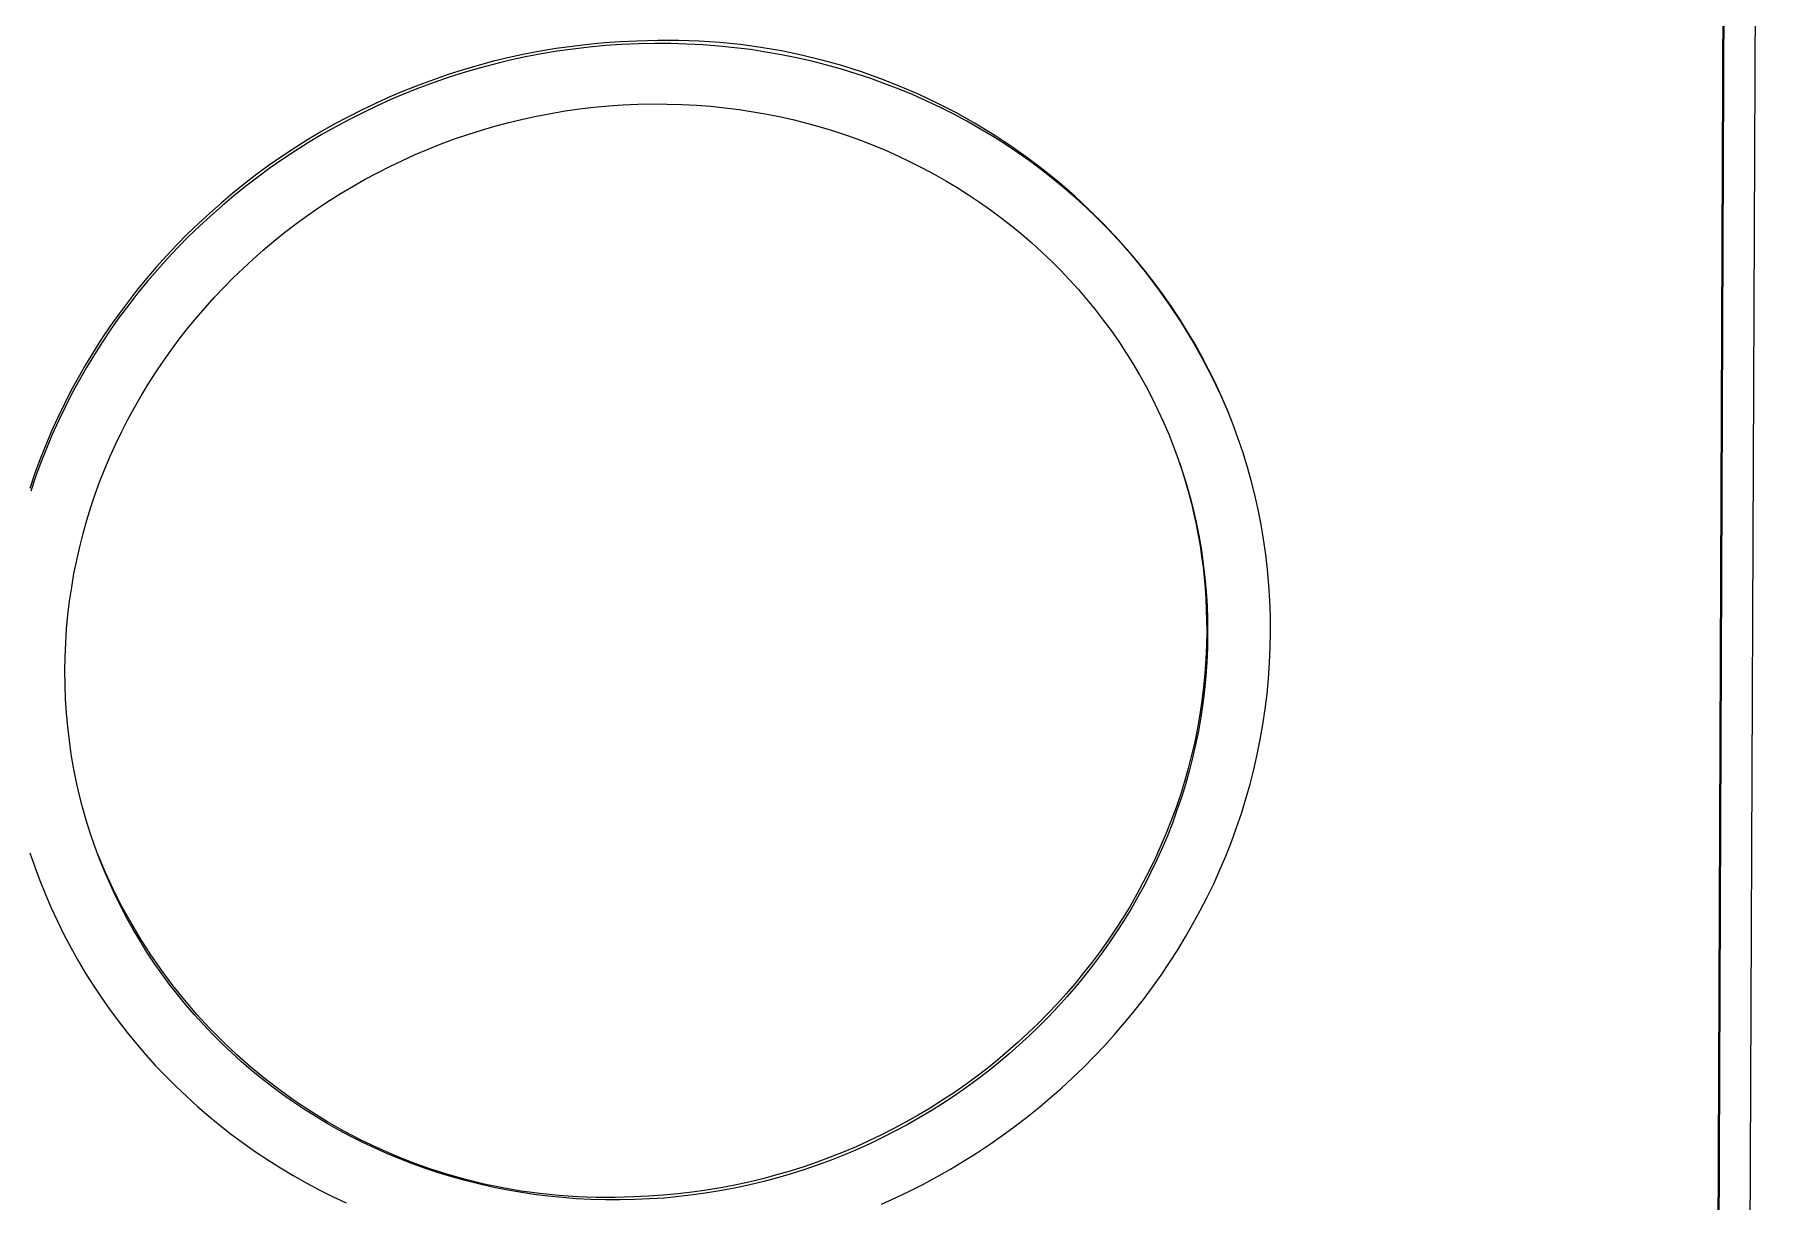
# Model space of a CAD drawing. Header units: millimetres. Extents: x -962 to 3068, y -237 to 2578.
# Drawn here: x 228.29 to 242.54, y 457.62 to 467.25 of the extents above; entities that cross this region are included whole.
import ezdxf

# ---------------------------------------------------------------- set-up
doc = ezdxf.new("R2010")
doc.units = ezdxf.units.MM
doc.header["$MEASUREMENT"] = 0
doc.layers.add('Utwórz2D linie widoczne', color=7, linetype='Continuous', true_color=0x000000)

msp = doc.modelspace()

# ---------------------------------------------------------------- linework, layer by layer
at = {"layer": 'Utwórz2D linie widoczne'}
for p, q in [((242.429, 453.698), (242.544, 481.574)), ((242.275, 481.315), (242.162, 453.96)), ((242.283, 481.316), (242.171, 453.937)), ((232.856, 467.164), (232.724, 467.148)), ((232.99, 467.176), (232.856, 467.164)), ((232.998, 467.154), (232.865, 467.141)), ((233.124, 467.185), (232.99, 467.176)), ((233.132, 467.163), (232.998, 467.154)), ((233.259, 467.191), (233.124, 467.185)), ((233.268, 467.169), (233.132, 467.163)), ((233.43, 467.197), (233.259, 467.191)), ((233.403, 467.172), (233.268, 467.169)), ((233.537, 467.171), (233.403, 467.172)), ((233.601, 467.197), (233.43, 467.197)), ((233.671, 467.167), (233.537, 467.171)), ((233.772, 467.191), (233.601, 467.197)), ((233.803, 467.16), (233.671, 467.167)), ((233.942, 467.18), (233.772, 467.191)), ((233.935, 467.15), (233.803, 467.16)), ((234.065, 467.137), (233.935, 467.15)), ((234.112, 467.163), (233.942, 467.18)), ((234.282, 467.139), (234.112, 467.163)), ((232.076, 467.025), (231.95, 466.991)), ((232.204, 467.055), (232.076, 467.025)), ((232.212, 467.033), (232.084, 467.002)), ((232.332, 467.083), (232.204, 467.055)), ((232.34, 467.061), (232.212, 467.033)), ((232.462, 467.108), (232.332, 467.083)), ((232.47, 467.085), (232.34, 467.061)), ((232.592, 467.129), (232.462, 467.108)), ((232.6, 467.107), (232.47, 467.085)), ((232.724, 467.148), (232.592, 467.129)), ((232.732, 467.126), (232.6, 467.107)), ((232.865, 467.141), (232.732, 467.126)), ((234.195, 467.121), (234.065, 467.137)), ((234.323, 467.101), (234.195, 467.121)), ((234.45, 467.11), (234.282, 467.139)), ((234.45, 467.079), (234.323, 467.101)), ((234.617, 467.076), (234.45, 467.11)), ((234.576, 467.053), (234.45, 467.079)), ((234.701, 467.025), (234.576, 467.053)), ((234.784, 467.035), (234.617, 467.076)), ((234.824, 466.994), (234.701, 467.025)), ((234.948, 466.989), (234.784, 467.035)), ((231.579, 466.873), (231.458, 466.829)), ((231.701, 466.915), (231.579, 466.873)), ((231.709, 466.893), (231.587, 466.851)), ((231.825, 466.955), (231.701, 466.915)), ((231.833, 466.932), (231.709, 466.893)), ((231.95, 466.991), (231.825, 466.955)), ((231.958, 466.969), (231.833, 466.932)), ((232.084, 467.002), (231.958, 466.969)), ((234.947, 466.959), (234.824, 466.994)), ((235.067, 466.922), (234.947, 466.959)), ((235.111, 466.938), (234.948, 466.989)), ((235.187, 466.883), (235.067, 466.922)), ((235.272, 466.881), (235.111, 466.938)), ((235.305, 466.84), (235.187, 466.883)), ((235.431, 466.818), (235.272, 466.881)), ((231.22, 466.731), (231.103, 466.678)), ((231.338, 466.781), (231.22, 466.731)), ((231.346, 466.759), (231.228, 466.709)), ((231.458, 466.829), (231.338, 466.781)), ((231.466, 466.806), (231.346, 466.759)), ((231.587, 466.851), (231.466, 466.806)), ((235.422, 466.795), (235.305, 466.84)), ((235.537, 466.747), (235.422, 466.795)), ((235.588, 466.75), (235.431, 466.818)), ((235.65, 466.697), (235.537, 466.747)), ((235.742, 466.677), (235.588, 466.75)), ((230.987, 466.623), (230.874, 466.565)), ((230.996, 466.601), (230.882, 466.543)), ((231.103, 466.678), (230.987, 466.623)), ((231.111, 466.656), (230.996, 466.601)), ((231.228, 466.709), (231.111, 466.656)), ((232.431, 466.573), (232.548, 466.595)), ((232.548, 466.595), (232.666, 466.615)), ((232.666, 466.615), (232.784, 466.632)), ((232.784, 466.632), (232.904, 466.646)), ((232.904, 466.646), (233.024, 466.657)), ((233.024, 466.657), (233.145, 466.665)), ((233.145, 466.665), (233.267, 466.67)), ((233.267, 466.67), (233.388, 466.673)), ((233.388, 466.673), (233.509, 466.672)), ((233.509, 466.672), (233.63, 466.669)), ((233.63, 466.669), (233.749, 466.663)), ((233.749, 466.663), (233.867, 466.654)), ((233.867, 466.654), (233.985, 466.642)), ((233.985, 466.642), (234.101, 466.627)), ((234.101, 466.627), (234.217, 466.609)), ((234.217, 466.609), (234.332, 466.589)), ((234.332, 466.589), (234.445, 466.566)), ((235.762, 466.644), (235.65, 466.697)), ((235.894, 466.599), (235.742, 466.677)), ((235.872, 466.588), (235.762, 466.644)), ((235.981, 466.53), (235.872, 466.588)), ((236.043, 466.515), (235.894, 466.599)), ((230.651, 466.442), (230.542, 466.377)), ((230.761, 466.505), (230.651, 466.442)), ((230.769, 466.482), (230.659, 466.42)), ((230.874, 466.565), (230.761, 466.505)), ((230.882, 466.543), (230.769, 466.482)), ((231.863, 466.422), (231.975, 466.457)), ((231.975, 466.457), (232.087, 466.49)), ((232.087, 466.49), (232.201, 466.52)), ((232.201, 466.52), (232.316, 466.548)), ((232.316, 466.548), (232.431, 466.573)), ((234.445, 466.566), (234.557, 466.541)), ((234.557, 466.541), (234.669, 466.512)), ((234.669, 466.512), (234.779, 466.482)), ((234.779, 466.482), (234.888, 466.448)), ((234.888, 466.448), (234.995, 466.413)), ((236.088, 466.469), (235.981, 466.53)), ((236.189, 466.426), (236.043, 466.515)), ((236.193, 466.406), (236.088, 466.469)), ((230.434, 466.309), (230.329, 466.239)), ((230.542, 466.377), (230.434, 466.309)), ((230.55, 466.354), (230.442, 466.287)), ((230.659, 466.42), (230.55, 466.354)), ((231.429, 466.256), (231.536, 466.301)), ((231.536, 466.301), (231.644, 466.344)), ((231.644, 466.344), (231.753, 466.384)), ((231.753, 466.384), (231.863, 466.422)), ((234.995, 466.413), (235.102, 466.374)), ((235.102, 466.374), (235.207, 466.334)), ((235.207, 466.334), (235.31, 466.291)), ((236.332, 466.333), (236.189, 466.426)), ((236.296, 466.341), (236.193, 466.406)), ((236.398, 466.273), (236.296, 466.341)), ((236.472, 466.235), (236.332, 466.333)), ((230.225, 466.167), (230.123, 466.093)), ((230.329, 466.239), (230.225, 466.167)), ((230.337, 466.217), (230.233, 466.145)), ((230.442, 466.287), (230.337, 466.217)), ((231.118, 466.106), (231.22, 466.158)), ((231.22, 466.158), (231.324, 466.208)), ((231.324, 466.208), (231.429, 466.256)), ((235.31, 466.291), (235.412, 466.245)), ((235.412, 466.245), (235.513, 466.197)), ((235.513, 466.197), (235.613, 466.147)), ((236.497, 466.203), (236.398, 466.273)), ((236.608, 466.132), (236.472, 466.235)), ((236.595, 466.13), (236.497, 466.203)), ((230.023, 466.016), (229.925, 465.937)), ((230.123, 466.093), (230.023, 466.016)), ((230.131, 466.07), (230.031, 465.994)), ((230.233, 466.145), (230.131, 466.07)), ((230.917, 465.995), (231.016, 466.052)), ((231.016, 466.052), (231.118, 466.106)), ((235.613, 466.147), (235.71, 466.095)), ((235.71, 466.095), (235.807, 466.04)), ((235.807, 466.04), (235.901, 465.983)), ((236.691, 466.056), (236.595, 466.13)), ((236.741, 466.024), (236.608, 466.132)), ((236.784, 465.979), (236.691, 466.056)), ((236.87, 465.912), (236.741, 466.024)), ((229.925, 465.937), (229.829, 465.856)), ((229.933, 465.915), (229.837, 465.834)), ((230.031, 465.994), (229.933, 465.915)), ((230.627, 465.813), (230.722, 465.876)), ((230.722, 465.876), (230.819, 465.937)), ((230.819, 465.937), (230.917, 465.995)), ((235.901, 465.983), (235.994, 465.924)), ((235.994, 465.924), (236.086, 465.863)), ((236.876, 465.9), (236.784, 465.979)), ((236.995, 465.795), (236.87, 465.912)), ((236.966, 465.818), (236.876, 465.9)), ((229.735, 465.773), (229.642, 465.688)), ((229.743, 465.751), (229.65, 465.666)), ((229.829, 465.856), (229.735, 465.773)), ((229.837, 465.834), (229.743, 465.751)), ((230.442, 465.681), (230.533, 465.748)), ((230.533, 465.748), (230.627, 465.813)), ((236.086, 465.863), (236.176, 465.8)), ((236.176, 465.8), (236.264, 465.735)), ((236.264, 465.735), (236.35, 465.668)), ((237.053, 465.735), (236.966, 465.818)), ((237.116, 465.675), (236.995, 465.795)), ((237.138, 465.65), (237.053, 465.735)), ((229.552, 465.601), (229.464, 465.512)), ((229.642, 465.688), (229.552, 465.601)), ((229.65, 465.666), (229.56, 465.579)), ((230.263, 465.541), (230.352, 465.612)), ((230.352, 465.612), (230.442, 465.681)), ((236.35, 465.668), (236.434, 465.598)), ((236.434, 465.598), (236.517, 465.527)), ((237.233, 465.55), (237.116, 465.675)), ((237.221, 465.562), (237.138, 465.65)), ((229.464, 465.512), (229.378, 465.421)), ((229.472, 465.49), (229.387, 465.399)), ((229.56, 465.579), (229.472, 465.49)), ((230.092, 465.393), (230.176, 465.468)), ((230.176, 465.468), (230.263, 465.541)), ((236.517, 465.527), (236.597, 465.454)), ((236.597, 465.454), (236.676, 465.379)), ((237.302, 465.473), (237.221, 465.562)), ((237.346, 465.421), (237.233, 465.55)), ((237.381, 465.382), (237.302, 465.473)), ((229.295, 465.329), (229.213, 465.234)), ((229.303, 465.306), (229.221, 465.211)), ((229.378, 465.421), (229.295, 465.329)), ((229.387, 465.399), (229.303, 465.306)), ((229.927, 465.238), (230.009, 465.317)), ((230.009, 465.317), (230.092, 465.393)), ((236.676, 465.379), (236.753, 465.302)), ((236.753, 465.302), (236.828, 465.223)), ((237.454, 465.289), (237.346, 465.421)), ((237.457, 465.288), (237.381, 465.382)), ((229.213, 465.234), (229.134, 465.137)), ((229.221, 465.211), (229.142, 465.115)), ((229.771, 465.076), (229.848, 465.158)), ((229.848, 465.158), (229.927, 465.238)), ((236.828, 465.223), (236.901, 465.143)), ((237.557, 465.153), (237.454, 465.289)), ((237.531, 465.193), (237.457, 465.288)), ((237.602, 465.096), (237.531, 465.193)), ((229.058, 465.039), (228.983, 464.939)), ((229.066, 465.017), (228.991, 464.917)), ((229.134, 465.137), (229.058, 465.039)), ((229.142, 465.115), (229.066, 465.017)), ((229.696, 464.993), (229.771, 465.076)), ((236.901, 465.143), (236.971, 465.061)), ((236.971, 465.061), (237.04, 464.977)), ((237.656, 465.014), (237.557, 465.153)), ((237.671, 464.998), (237.602, 465.096)), ((237.75, 464.871), (237.656, 465.014)), ((228.983, 464.939), (228.911, 464.838)), ((228.991, 464.917), (228.919, 464.815)), ((229.551, 464.82), (229.622, 464.907)), ((229.622, 464.907), (229.696, 464.993)), ((237.04, 464.977), (237.106, 464.891)), ((237.106, 464.891), (237.171, 464.804)), ((237.738, 464.897), (237.671, 464.998)), ((237.802, 464.795), (237.738, 464.897)), ((237.839, 464.725), (237.75, 464.871)), ((228.842, 464.735), (228.774, 464.63)), ((228.911, 464.838), (228.842, 464.735)), ((228.919, 464.815), (228.85, 464.712)), ((229.415, 464.642), (229.482, 464.732)), ((229.482, 464.732), (229.551, 464.82)), ((237.171, 464.804), (237.233, 464.715)), ((237.863, 464.691), (237.802, 464.795)), ((228.774, 464.63), (228.71, 464.523)), ((228.782, 464.607), (228.718, 464.501)), ((228.85, 464.712), (228.782, 464.607)), ((229.35, 464.55), (229.415, 464.642)), ((237.233, 464.715), (237.293, 464.624)), ((237.293, 464.624), (237.35, 464.532)), ((237.923, 464.576), (237.839, 464.725)), ((237.922, 464.586), (237.863, 464.691)), ((237.978, 464.479), (237.922, 464.586)), ((228.71, 464.523), (228.648, 464.415)), ((228.718, 464.501), (228.656, 464.393)), ((229.227, 464.363), (229.287, 464.457)), ((229.287, 464.457), (229.35, 464.55)), ((237.35, 464.532), (237.406, 464.439)), ((238.002, 464.425), (237.923, 464.576)), ((238.031, 464.37), (237.978, 464.479)), ((228.589, 464.306), (228.532, 464.195)), ((228.648, 464.415), (228.589, 464.306)), ((228.656, 464.393), (228.597, 464.284)), ((229.169, 464.267), (229.227, 464.363)), ((237.406, 464.439), (237.459, 464.344)), ((237.459, 464.344), (237.509, 464.247)), ((238.076, 464.271), (238.002, 464.425)), ((238.082, 464.26), (238.031, 464.37)), ((228.532, 464.195), (228.478, 464.083)), ((228.54, 464.173), (228.486, 464.061)), ((228.597, 464.284), (228.54, 464.173)), ((229.059, 464.072), (229.113, 464.17)), ((229.113, 464.17), (229.169, 464.267)), ((237.509, 464.247), (237.557, 464.149)), ((238.144, 464.114), (238.076, 464.271)), ((238.13, 464.148), (238.082, 464.26)), ((228.478, 464.083), (228.426, 463.97)), ((228.486, 464.061), (228.434, 463.947)), ((229.008, 463.972), (229.059, 464.072)), ((237.557, 464.149), (237.603, 464.05)), ((237.603, 464.05), (237.646, 463.95)), ((238.175, 464.035), (238.13, 464.148)), ((238.217, 463.921), (238.175, 464.035)), ((228.426, 463.97), (228.378, 463.855)), ((228.434, 463.947), (228.386, 463.832)), ((228.913, 463.769), (228.959, 463.871)), ((228.959, 463.871), (229.008, 463.972)), ((237.646, 463.95), (237.686, 463.848)), ((238.256, 463.805), (238.217, 463.921)), ((228.332, 463.739), (228.289, 463.621)), ((228.378, 463.855), (228.332, 463.739)), ((228.386, 463.832), (228.34, 463.716)), ((228.87, 463.665), (228.913, 463.769)), ((237.686, 463.848), (237.724, 463.745)), ((237.724, 463.745), (237.76, 463.64)), ((238.292, 463.687), (238.256, 463.805)), ((228.289, 463.621), (228.249, 463.503)), ((228.297, 463.599), (228.257, 463.481)), ((228.34, 463.716), (228.297, 463.599)), ((228.828, 463.561), (228.87, 463.665)), ((237.734, 463.715), (237.761, 463.631)), ((237.76, 463.64), (237.793, 463.535)), ((237.761, 463.631), (237.787, 463.547)), ((238.326, 463.569), (238.292, 463.687)), ((228.754, 463.348), (228.79, 463.455)), ((228.79, 463.455), (228.828, 463.561)), ((237.787, 463.547), (237.811, 463.462)), ((237.793, 463.535), (237.823, 463.428)), ((237.811, 463.462), (237.833, 463.377)), ((238.356, 463.449), (238.326, 463.569)), ((238.383, 463.328), (238.356, 463.449)), ((228.72, 463.24), (228.754, 463.348)), ((237.823, 463.428), (237.85, 463.32)), ((237.833, 463.377), (237.854, 463.291)), ((237.85, 463.32), (237.874, 463.211)), ((238.408, 463.206), (238.383, 463.328)), ((228.69, 463.132), (228.72, 463.24)), ((237.854, 463.291), (237.872, 463.204)), ((237.872, 463.204), (237.889, 463.117)), ((237.874, 463.211), (237.896, 463.101)), ((238.429, 463.083), (238.408, 463.206)), ((228.637, 462.911), (228.662, 463.022)), ((228.662, 463.022), (228.69, 463.132)), ((237.889, 463.117), (237.904, 463.03)), ((237.896, 463.101), (237.915, 462.99)), ((237.904, 463.03), (237.917, 462.942)), ((238.446, 462.958), (238.429, 463.083)), ((228.614, 462.8), (228.637, 462.911)), ((237.915, 462.99), (237.931, 462.878)), ((237.917, 462.942), (237.929, 462.855)), ((237.931, 462.878), (237.944, 462.765)), ((238.461, 462.833), (238.446, 462.958)), ((228.595, 462.688), (228.614, 462.8)), ((237.929, 462.855), (237.938, 462.767)), ((237.938, 462.767), (237.946, 462.679)), ((237.944, 462.765), (237.954, 462.651)), ((238.472, 462.706), (238.461, 462.833)), ((228.578, 462.574), (228.595, 462.688)), ((237.946, 462.679), (237.952, 462.591)), ((237.952, 462.591), (237.956, 462.502)), ((237.954, 462.651), (237.962, 462.536)), ((238.48, 462.579), (238.472, 462.706)), ((228.553, 462.346), (228.564, 462.46)), ((228.564, 462.46), (228.578, 462.574)), ((237.956, 462.502), (237.958, 462.414)), ((237.962, 462.536), (237.966, 462.42)), ((238.485, 462.45), (238.48, 462.579)), ((238.486, 462.321), (238.485, 462.45)), ((228.546, 462.23), (228.553, 462.346)), ((237.959, 462.326), (237.957, 462.21)), ((237.958, 462.414), (237.959, 462.326)), ((237.967, 462.304), (237.965, 462.187)), ((237.966, 462.42), (237.967, 462.304)), ((238.484, 462.192), (238.486, 462.321)), ((228.541, 462.114), (228.546, 462.23)), ((237.957, 462.21), (237.952, 462.094)), ((237.965, 462.187), (237.96, 462.071)), ((238.478, 462.063), (238.484, 462.192)), ((228.539, 461.998), (228.541, 462.114)), ((237.952, 462.094), (237.944, 461.978)), ((237.96, 462.071), (237.952, 461.956)), ((238.469, 461.935), (238.478, 462.063)), ((228.54, 461.881), (228.539, 461.998)), ((228.545, 461.765), (228.54, 461.881)), ((237.944, 461.978), (237.933, 461.864)), ((237.952, 461.956), (237.941, 461.841)), ((238.457, 461.808), (238.469, 461.935)), ((228.552, 461.651), (228.545, 461.765)), ((237.919, 461.75), (237.902, 461.637)), ((237.933, 461.864), (237.919, 461.75)), ((237.941, 461.841), (237.927, 461.728)), ((238.442, 461.681), (238.457, 461.808)), ((228.562, 461.537), (228.552, 461.651)), ((237.902, 461.637), (237.882, 461.525)), ((237.91, 461.615), (237.891, 461.502)), ((237.927, 461.728), (237.91, 461.615)), ((238.423, 461.556), (238.442, 461.681)), ((228.576, 461.424), (228.562, 461.537)), ((237.882, 461.525), (237.86, 461.413)), ((237.891, 461.502), (237.868, 461.391)), ((238.401, 461.431), (238.423, 461.556)), ((228.592, 461.312), (228.576, 461.424)), ((228.611, 461.201), (228.592, 461.312)), ((237.86, 461.413), (237.835, 461.303)), ((237.868, 461.391), (237.843, 461.28)), ((238.348, 461.185), (238.376, 461.307)), ((238.376, 461.307), (238.401, 461.431)), ((228.633, 461.091), (228.611, 461.201)), ((237.806, 461.193), (237.776, 461.085)), ((237.815, 461.171), (237.784, 461.062)), ((237.835, 461.303), (237.806, 461.193)), ((237.843, 461.28), (237.815, 461.171)), ((238.317, 461.063), (238.348, 461.185)), ((228.658, 460.982), (228.633, 461.091)), ((237.776, 461.085), (237.742, 460.977)), ((237.784, 461.062), (237.751, 460.955)), ((238.283, 460.942), (238.317, 461.063)), ((228.685, 460.874), (228.658, 460.982)), ((237.742, 460.977), (237.706, 460.87)), ((237.751, 460.955), (237.714, 460.848)), ((238.246, 460.823), (238.283, 460.942)), ((228.715, 460.767), (228.685, 460.874)), ((228.748, 460.662), (228.715, 460.767)), ((237.667, 460.765), (237.626, 460.66)), ((237.676, 460.742), (237.635, 460.638)), ((237.706, 460.87), (237.667, 460.765)), ((237.714, 460.848), (237.676, 460.742)), ((238.206, 460.705), (238.246, 460.823)), ((228.784, 460.557), (228.748, 460.662)), ((237.626, 460.66), (237.582, 460.557)), ((237.635, 460.638), (237.591, 460.535)), ((238.163, 460.587), (238.206, 460.705)), ((228.251, 460.498), (228.291, 460.382)), ((228.822, 460.454), (228.784, 460.557)), ((228.874, 460.334), (228.814, 460.477)), ((228.862, 460.353), (228.822, 460.454)), ((237.536, 460.455), (237.487, 460.354)), ((237.582, 460.557), (237.536, 460.455)), ((237.591, 460.535), (237.544, 460.433)), ((238.068, 460.357), (238.117, 460.471)), ((238.117, 460.471), (238.163, 460.587)), ((228.291, 460.382), (228.333, 460.268)), ((228.906, 460.252), (228.862, 460.353)), ((228.94, 460.193), (228.874, 460.334)), ((237.487, 460.354), (237.436, 460.255)), ((237.496, 460.332), (237.445, 460.232)), ((237.544, 460.433), (237.496, 460.332)), ((238.017, 460.243), (238.068, 460.357)), ((228.333, 460.268), (228.378, 460.155)), ((228.951, 460.153), (228.906, 460.252)), ((229.01, 460.055), (228.94, 460.193)), ((237.436, 460.255), (237.383, 460.156)), ((237.445, 460.232), (237.391, 460.134)), ((237.963, 460.131), (238.017, 460.243)), ((228.378, 460.155), (228.426, 460.043)), ((228.426, 460.043), (228.477, 459.933)), ((229, 460.055), (228.951, 460.153)), ((229.05, 459.959), (229, 460.055)), ((229.085, 459.919), (229.01, 460.055)), ((237.327, 460.059), (237.269, 459.964)), ((237.335, 460.037), (237.277, 459.941)), ((237.383, 460.156), (237.327, 460.059)), ((237.391, 460.134), (237.335, 460.037)), ((237.906, 460.021), (237.963, 460.131)), ((228.477, 459.933), (228.531, 459.824)), ((229.103, 459.864), (229.05, 459.959)), ((229.165, 459.785), (229.085, 459.919)), ((237.269, 459.964), (237.208, 459.869)), ((237.277, 459.941), (237.216, 459.847)), ((237.784, 459.804), (237.846, 459.912)), ((237.846, 459.912), (237.906, 460.021)), ((228.531, 459.824), (228.587, 459.717)), ((229.159, 459.771), (229.103, 459.864)), ((229.216, 459.679), (229.159, 459.771)), ((229.249, 459.655), (229.165, 459.785)), ((237.146, 459.777), (237.081, 459.685)), ((237.154, 459.754), (237.089, 459.663)), ((237.208, 459.869), (237.146, 459.777)), ((237.216, 459.847), (237.154, 459.754)), ((237.72, 459.698), (237.784, 459.804)), ((228.587, 459.717), (228.646, 459.612)), ((228.646, 459.612), (228.707, 459.508)), ((229.276, 459.588), (229.216, 459.679)), ((229.338, 459.527), (229.249, 459.655)), ((237.014, 459.595), (236.944, 459.507)), ((237.081, 459.685), (237.014, 459.595)), ((237.089, 459.663), (237.022, 459.573)), ((237.653, 459.593), (237.72, 459.698)), ((228.707, 459.508), (228.771, 459.406)), ((229.339, 459.499), (229.276, 459.588)), ((229.431, 459.403), (229.338, 459.527)), ((229.403, 459.412), (229.339, 459.499)), ((236.944, 459.507), (236.873, 459.42)), ((236.953, 459.485), (236.881, 459.398)), ((237.022, 459.573), (236.953, 459.485)), ((237.511, 459.389), (237.583, 459.49)), ((237.583, 459.49), (237.653, 459.593)), ((228.771, 459.406), (228.838, 459.306)), ((229.47, 459.327), (229.403, 459.412)), ((229.528, 459.282), (229.431, 459.403)), ((229.538, 459.243), (229.47, 459.327)), ((236.8, 459.335), (236.725, 459.252)), ((236.808, 459.313), (236.733, 459.229)), ((236.873, 459.42), (236.8, 459.335)), ((236.881, 459.398), (236.808, 459.313)), ((237.437, 459.289), (237.511, 459.389)), ((228.838, 459.306), (228.907, 459.207)), ((228.907, 459.207), (228.979, 459.111)), ((229.629, 459.164), (229.528, 459.282)), ((229.609, 459.161), (229.538, 459.243)), ((236.647, 459.17), (236.568, 459.09)), ((236.725, 459.252), (236.647, 459.17)), ((236.733, 459.229), (236.656, 459.148)), ((237.281, 459.095), (237.36, 459.191)), ((237.36, 459.191), (237.437, 459.289)), ((228.979, 459.111), (229.053, 459.016)), ((229.682, 459.081), (229.609, 459.161)), ((229.735, 459.05), (229.629, 459.164)), ((229.757, 459.002), (229.682, 459.081)), ((229.844, 458.939), (229.735, 459.05)), ((236.568, 459.09), (236.487, 459.012)), ((236.576, 459.068), (236.495, 458.989)), ((236.656, 459.148), (236.576, 459.068)), ((237.199, 459), (237.281, 459.095)), ((229.053, 459.016), (229.129, 458.923)), ((229.129, 458.923), (229.208, 458.831)), ((229.834, 458.925), (229.757, 459.002)), ((229.913, 458.85), (229.834, 458.925)), ((229.957, 458.833), (229.844, 458.939)), ((236.404, 458.935), (236.319, 458.861)), ((236.412, 458.913), (236.328, 458.838)), ((236.487, 459.012), (236.404, 458.935)), ((236.495, 458.989), (236.412, 458.913)), ((237.03, 458.817), (237.116, 458.907)), ((237.116, 458.907), (237.199, 459)), ((229.208, 458.831), (229.288, 458.742)), ((229.288, 458.742), (229.372, 458.655)), ((229.993, 458.777), (229.913, 458.85)), ((230.073, 458.73), (229.957, 458.833)), ((230.076, 458.706), (229.993, 458.777)), ((236.233, 458.788), (236.144, 458.717)), ((236.241, 458.765), (236.153, 458.695)), ((236.319, 458.861), (236.233, 458.788)), ((236.328, 458.838), (236.241, 458.765)), ((236.942, 458.728), (237.03, 458.817)), ((229.372, 458.655), (229.457, 458.57)), ((230.193, 458.632), (230.073, 458.73)), ((230.161, 458.637), (230.076, 458.706)), ((230.247, 458.57), (230.161, 458.637)), ((230.317, 458.537), (230.193, 458.632)), ((236.054, 458.648), (235.963, 458.581)), ((236.063, 458.626), (235.971, 458.559)), ((236.144, 458.717), (236.054, 458.648)), ((236.153, 458.695), (236.063, 458.626)), ((236.76, 458.556), (236.852, 458.641)), ((236.852, 458.641), (236.942, 458.728)), ((229.457, 458.57), (229.544, 458.487)), ((229.544, 458.487), (229.634, 458.406)), ((230.335, 458.505), (230.247, 458.57)), ((230.443, 458.447), (230.317, 458.537)), ((230.425, 458.442), (230.335, 458.505)), ((235.774, 458.454), (235.678, 458.393)), ((235.869, 458.516), (235.774, 458.454)), ((235.878, 458.494), (235.783, 458.431)), ((235.963, 458.581), (235.869, 458.516)), ((235.971, 458.559), (235.878, 458.494)), ((236.57, 458.393), (236.666, 458.473)), ((236.666, 458.473), (236.76, 458.556)), ((229.634, 458.406), (229.726, 458.327)), ((229.726, 458.327), (229.819, 458.25)), ((230.516, 458.381), (230.425, 458.442)), ((230.573, 458.361), (230.443, 458.447)), ((230.609, 458.322), (230.516, 458.381)), ((230.705, 458.28), (230.573, 458.361)), ((230.704, 458.265), (230.609, 458.322)), ((235.58, 458.334), (235.48, 458.278)), ((235.588, 458.312), (235.488, 458.255)), ((235.678, 458.393), (235.58, 458.334)), ((235.686, 458.37), (235.588, 458.312)), ((235.783, 458.431), (235.686, 458.37)), ((236.372, 458.237), (236.472, 458.314)), ((236.472, 458.314), (236.57, 458.393)), ((229.819, 458.25), (229.915, 458.175)), ((229.915, 458.175), (230.013, 458.103)), ((230.8, 458.211), (230.704, 458.265)), ((230.84, 458.203), (230.705, 458.28)), ((230.898, 458.159), (230.8, 458.211)), ((230.978, 458.132), (230.84, 458.203)), ((235.277, 458.172), (235.173, 458.122)), ((235.379, 458.224), (235.277, 458.172)), ((235.387, 458.201), (235.285, 458.149)), ((235.48, 458.278), (235.379, 458.224)), ((235.488, 458.255), (235.387, 458.201)), ((236.27, 458.163), (236.372, 458.237)), ((230.013, 458.103), (230.113, 458.033)), ((230.113, 458.033), (230.214, 457.965)), ((230.997, 458.109), (230.898, 458.159)), ((231.118, 458.064), (230.978, 458.132)), ((231.098, 458.061), (230.997, 458.109)), ((231.2, 458.016), (231.098, 458.061)), ((231.26, 458.002), (231.118, 458.064)), ((234.961, 458.029), (234.854, 457.987)), ((235.068, 458.074), (234.961, 458.029)), ((235.076, 458.052), (234.97, 458.007)), ((235.173, 458.122), (235.068, 458.074)), ((235.181, 458.099), (235.076, 458.052)), ((235.285, 458.149), (235.181, 458.099)), ((236.061, 458.021), (236.166, 458.091)), ((236.166, 458.091), (236.27, 458.163)), ((230.214, 457.965), (230.317, 457.9)), ((230.317, 457.9), (230.422, 457.837)), ((231.303, 457.973), (231.2, 458.016)), ((231.405, 457.945), (231.26, 458.002)), ((231.408, 457.932), (231.303, 457.973)), ((231.551, 457.892), (231.405, 457.945)), ((231.515, 457.894), (231.408, 457.932)), ((231.622, 457.858), (231.515, 457.894)), ((231.699, 457.845), (231.551, 457.892)), ((234.635, 457.909), (234.523, 457.873)), ((234.643, 457.886), (234.532, 457.851)), ((234.745, 457.946), (234.635, 457.909)), ((234.753, 457.924), (234.643, 457.886)), ((234.854, 457.987), (234.745, 457.946)), ((234.862, 457.964), (234.753, 457.924)), ((234.97, 458.007), (234.862, 457.964)), ((235.734, 457.826), (235.845, 457.889)), ((235.845, 457.889), (235.954, 457.954)), ((235.954, 457.954), (236.061, 458.021)), ((230.422, 457.837), (230.529, 457.777)), ((230.529, 457.777), (230.638, 457.719)), ((231.731, 457.825), (231.622, 457.858)), ((231.848, 457.803), (231.699, 457.845)), ((231.841, 457.795), (231.731, 457.825)), ((231.952, 457.767), (231.841, 457.795)), ((231.999, 457.766), (231.848, 457.803)), ((232.064, 457.741), (231.952, 457.767)), ((232.151, 457.734), (231.999, 457.766)), ((232.178, 457.718), (232.064, 457.741)), ((234.067, 457.758), (233.951, 457.736)), ((234.183, 457.783), (234.067, 457.758)), ((234.191, 457.76), (234.076, 457.735)), ((234.297, 457.81), (234.183, 457.783)), ((234.306, 457.788), (234.191, 457.76)), ((234.411, 457.841), (234.297, 457.81)), ((234.419, 457.818), (234.306, 457.788)), ((234.523, 457.873), (234.411, 457.841)), ((234.532, 457.851), (234.419, 457.818)), ((235.508, 457.708), (235.622, 457.766)), ((235.622, 457.766), (235.734, 457.826)), ((230.638, 457.719), (230.748, 457.663)), ((230.748, 457.663), (230.86, 457.61)), ((232.304, 457.708), (232.151, 457.734)), ((232.292, 457.698), (232.178, 457.718)), ((232.408, 457.681), (232.292, 457.698)), ((232.458, 457.687), (232.304, 457.708)), ((232.524, 457.666), (232.408, 457.681)), ((232.613, 457.671), (232.458, 457.687)), ((232.641, 457.654), (232.524, 457.666)), ((232.768, 457.66), (232.613, 457.671)), ((232.76, 457.645), (232.641, 457.654)), ((232.879, 457.639), (232.76, 457.645)), ((232.923, 457.655), (232.768, 457.66)), ((232.999, 457.636), (232.879, 457.639)), ((233.078, 457.655), (232.923, 457.655)), ((233.12, 457.635), (232.999, 457.636)), ((233.233, 457.66), (233.078, 457.655)), ((233.241, 457.638), (233.12, 457.635)), ((233.355, 457.666), (233.233, 457.66)), ((233.363, 457.643), (233.241, 457.638)), ((233.476, 457.674), (233.355, 457.666)), ((233.484, 457.651), (233.363, 457.643)), ((233.596, 457.685), (233.476, 457.674)), ((233.604, 457.663), (233.484, 457.651)), ((233.715, 457.699), (233.596, 457.685)), ((233.723, 457.677), (233.604, 457.663)), ((233.833, 457.716), (233.715, 457.699)), ((233.842, 457.693), (233.723, 457.677)), ((233.951, 457.736), (233.833, 457.716)), ((233.959, 457.713), (233.842, 457.693)), ((234.076, 457.735), (233.959, 457.713)), ((235.276, 457.6), (235.393, 457.653)), ((235.393, 457.653), (235.508, 457.708))]:
    msp.add_line(p, q, dxfattribs=at)

doc.saveas('drawing.dxf')
